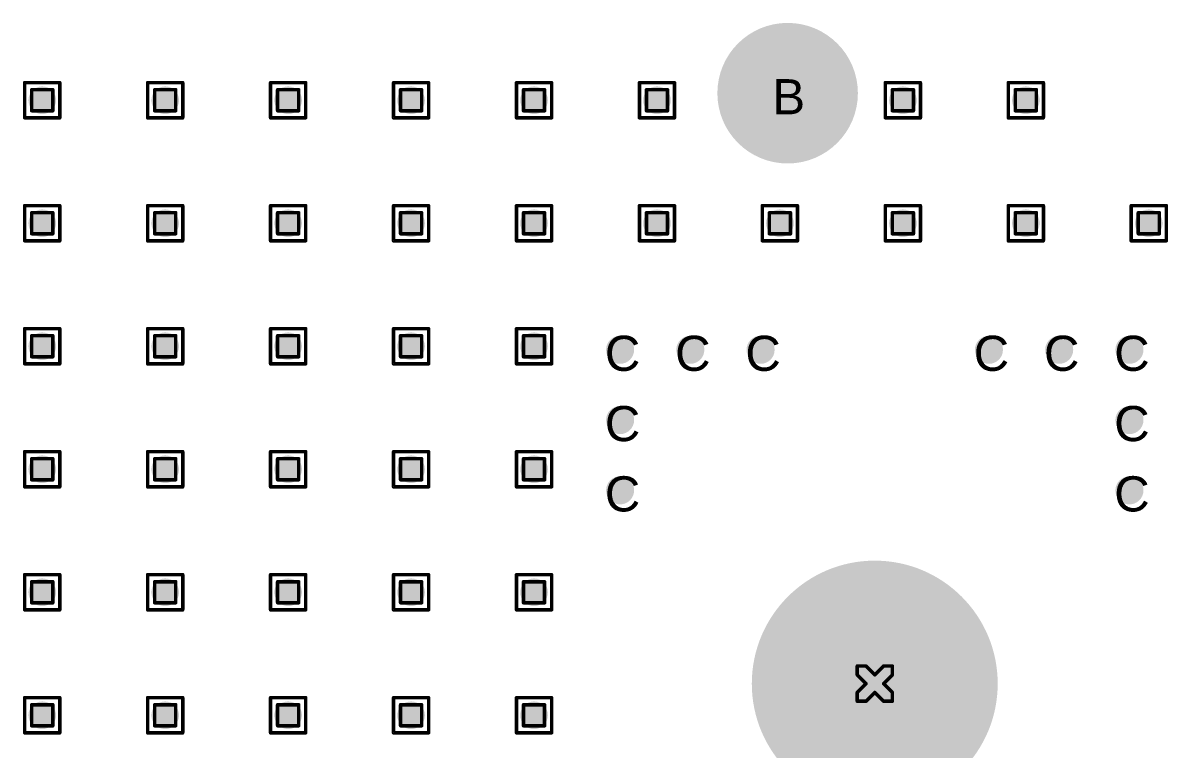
# Model space of a CAD drawing. Header units: millimetres. Extents: x -25 to 478, y -31 to 252.
# Drawn here: x 250.74 to 267.3, y 11.57 to 22.06 of the extents above; entities that cross this region are included whole.
import ezdxf

# ---------------------------------------------------------------- set-up
doc = ezdxf.new("R2010")
doc.units = ezdxf.units.MM
for name, color, linetype in [('DrillDrawing', 1, 'Continuous'), ('MultiLayer', 9, 'Continuous'), ('PadHoleLayer', 156, 'Continuous'), ('ViaHoleLayer', 16, 'Continuous')]:
    doc.layers.add(name, color=color, linetype=linetype)
doc.styles.add('Arial', font='', dxfattribs={"height": 0.2})
doc.styles.get('Arial').set_extended_font_data('Arial')

# ---------------------------------------------------------------- blocks, each defined once
blk = doc.blocks.new('KEYSTONE5000_948')
at = {"layer": 'MultiLayer'}
h = blk.add_hatch(color=9, dxfattribs=at)
edge = h.paths.add_edge_path()
edge.add_arc((0, 0), 1.016, 0, 360)
at = {"layer": 'PadHoleLayer'}
h = blk.add_hatch(color=156, dxfattribs=at)
edge = h.paths.add_edge_path()
edge.add_arc((0, 0), 0.508, 0, 360)
blk = doc.blocks.new('FP_CB25_18_CY_CONN_TERM_LUG_25MM4_7MM9_MFG_1504')
at = {"layer": 'ViaHoleLayer'}
h = blk.add_hatch(color=16, dxfattribs=at)
edge = h.paths.add_edge_path()
edge.add_arc((10.414, 3.683), 0.203, 0, 360)
h = blk.add_hatch(color=16, dxfattribs=at)
edge = h.paths.add_edge_path()
edge.add_arc((11.43, 3.683), 0.203, 0, 360)
h = blk.add_hatch(color=16, dxfattribs=at)
edge = h.paths.add_edge_path()
edge.add_arc((12.446, 3.683), 0.203, 0, 360)
h = blk.add_hatch(color=16, dxfattribs=at)
edge = h.paths.add_edge_path()
edge.add_arc((12.446, 2.667), 0.203, 0, 360)
h = blk.add_hatch(color=16, dxfattribs=at)
edge = h.paths.add_edge_path()
edge.add_arc((12.446, 1.651), 0.203, 0, 360)
h = blk.add_hatch(color=16, dxfattribs=at)
edge = h.paths.add_edge_path()
edge.add_arc((7.62, 0), 1.778, 0, 360)
h = blk.add_hatch(color=16, dxfattribs=at)
edge = h.paths.add_edge_path()
edge.add_arc((12.446, -1.651), 0.203, 0, 360)
h = blk.add_hatch(color=16, dxfattribs=at)
edge = h.paths.add_edge_path()
edge.add_arc((12.446, -2.667), 0.203, 0, 360)
h = blk.add_hatch(color=16, dxfattribs=at)
edge = h.paths.add_edge_path()
edge.add_arc((10.414, -3.683), 0.203, 0, 360)
h = blk.add_hatch(color=16, dxfattribs=at)
edge = h.paths.add_edge_path()
edge.add_arc((11.43, -3.683), 0.203, 0, 360)
h = blk.add_hatch(color=16, dxfattribs=at)
edge = h.paths.add_edge_path()
edge.add_arc((12.446, -3.683), 0.203, 0, 360)

msp = doc.modelspace()

# ---------------------------------------------------------------- hatches: boundary and pattern name
at = {"layer": 'ViaHoleLayer'}
h = msp.add_hatch(color=16, dxfattribs=at)
edge = h.paths.add_edge_path()
edge.add_arc((251.021, 20.945), 0.2, 0, 360)
h = msp.add_hatch(color=16, dxfattribs=at)
edge = h.paths.add_edge_path()
edge.add_arc((252.799, 20.945), 0.2, 0, 360)
h = msp.add_hatch(color=16, dxfattribs=at)
edge = h.paths.add_edge_path()
edge.add_arc((254.577, 20.945), 0.2, 0, 360)
h = msp.add_hatch(color=16, dxfattribs=at)
edge = h.paths.add_edge_path()
edge.add_arc((256.355, 20.945), 0.2, 0, 360)
h = msp.add_hatch(color=16, dxfattribs=at)
edge = h.paths.add_edge_path()
edge.add_arc((258.133, 20.945), 0.2, 0, 360)
h = msp.add_hatch(color=16, dxfattribs=at)
edge = h.paths.add_edge_path()
edge.add_arc((259.911, 20.945), 0.2, 0, 360)
h = msp.add_hatch(color=16, dxfattribs=at)
edge = h.paths.add_edge_path()
edge.add_arc((263.467, 20.945), 0.2, 0, 360)
h = msp.add_hatch(color=16, dxfattribs=at)
edge = h.paths.add_edge_path()
edge.add_arc((265.245, 20.945), 0.2, 0, 360)
h = msp.add_hatch(color=16, dxfattribs=at)
edge = h.paths.add_edge_path()
edge.add_arc((251.021, 19.167), 0.2, 0, 360)
h = msp.add_hatch(color=16, dxfattribs=at)
edge = h.paths.add_edge_path()
edge.add_arc((252.799, 19.167), 0.2, 0, 360)
h = msp.add_hatch(color=16, dxfattribs=at)
edge = h.paths.add_edge_path()
edge.add_arc((254.577, 19.167), 0.2, 0, 360)
h = msp.add_hatch(color=16, dxfattribs=at)
edge = h.paths.add_edge_path()
edge.add_arc((256.355, 19.167), 0.2, 0, 360)
h = msp.add_hatch(color=16, dxfattribs=at)
edge = h.paths.add_edge_path()
edge.add_arc((258.133, 19.167), 0.2, 0, 360)
h = msp.add_hatch(color=16, dxfattribs=at)
edge = h.paths.add_edge_path()
edge.add_arc((259.911, 19.167), 0.2, 0, 360)
h = msp.add_hatch(color=16, dxfattribs=at)
edge = h.paths.add_edge_path()
edge.add_arc((261.689, 19.167), 0.2, 0, 360)
h = msp.add_hatch(color=16, dxfattribs=at)
edge = h.paths.add_edge_path()
edge.add_arc((263.467, 19.167), 0.2, 0, 360)
h = msp.add_hatch(color=16, dxfattribs=at)
edge = h.paths.add_edge_path()
edge.add_arc((265.245, 19.167), 0.2, 0, 360)
h = msp.add_hatch(color=16, dxfattribs=at)
edge = h.paths.add_edge_path()
edge.add_arc((267.023, 19.167), 0.2, 0, 360)
h = msp.add_hatch(color=16, dxfattribs=at)
edge = h.paths.add_edge_path()
edge.add_arc((251.021, 17.389), 0.2, 0, 360)
h = msp.add_hatch(color=16, dxfattribs=at)
edge = h.paths.add_edge_path()
edge.add_arc((252.799, 17.389), 0.2, 0, 360)
h = msp.add_hatch(color=16, dxfattribs=at)
edge = h.paths.add_edge_path()
edge.add_arc((254.577, 17.389), 0.2, 0, 360)
h = msp.add_hatch(color=16, dxfattribs=at)
edge = h.paths.add_edge_path()
edge.add_arc((256.355, 17.389), 0.2, 0, 360)
h = msp.add_hatch(color=16, dxfattribs=at)
edge = h.paths.add_edge_path()
edge.add_arc((258.133, 17.389), 0.2, 0, 360)
h = msp.add_hatch(color=16, dxfattribs=at)
edge = h.paths.add_edge_path()
edge.add_arc((251.021, 15.611), 0.2, 0, 360)
h = msp.add_hatch(color=16, dxfattribs=at)
edge = h.paths.add_edge_path()
edge.add_arc((252.799, 15.611), 0.2, 0, 360)
h = msp.add_hatch(color=16, dxfattribs=at)
edge = h.paths.add_edge_path()
edge.add_arc((254.577, 15.611), 0.2, 0, 360)
h = msp.add_hatch(color=16, dxfattribs=at)
edge = h.paths.add_edge_path()
edge.add_arc((256.355, 15.611), 0.2, 0, 360)
h = msp.add_hatch(color=16, dxfattribs=at)
edge = h.paths.add_edge_path()
edge.add_arc((258.133, 15.611), 0.2, 0, 360)
h = msp.add_hatch(color=16, dxfattribs=at)
edge = h.paths.add_edge_path()
edge.add_arc((251.021, 13.833), 0.2, 0, 360)
h = msp.add_hatch(color=16, dxfattribs=at)
edge = h.paths.add_edge_path()
edge.add_arc((252.799, 13.833), 0.2, 0, 360)
h = msp.add_hatch(color=16, dxfattribs=at)
edge = h.paths.add_edge_path()
edge.add_arc((254.577, 13.833), 0.2, 0, 360)
h = msp.add_hatch(color=16, dxfattribs=at)
edge = h.paths.add_edge_path()
edge.add_arc((256.355, 13.833), 0.2, 0, 360)
h = msp.add_hatch(color=16, dxfattribs=at)
edge = h.paths.add_edge_path()
edge.add_arc((258.133, 13.833), 0.2, 0, 360)
h = msp.add_hatch(color=16, dxfattribs=at)
edge = h.paths.add_edge_path()
edge.add_arc((251.021, 12.055), 0.2, 0, 360)
h = msp.add_hatch(color=16, dxfattribs=at)
edge = h.paths.add_edge_path()
edge.add_arc((252.799, 12.055), 0.2, 0, 360)
h = msp.add_hatch(color=16, dxfattribs=at)
edge = h.paths.add_edge_path()
edge.add_arc((254.577, 12.055), 0.2, 0, 360)
h = msp.add_hatch(color=16, dxfattribs=at)
edge = h.paths.add_edge_path()
edge.add_arc((256.355, 12.055), 0.2, 0, 360)
h = msp.add_hatch(color=16, dxfattribs=at)
edge = h.paths.add_edge_path()
edge.add_arc((258.133, 12.055), 0.2, 0, 360)

# ---------------------------------------------------------------- linework, layer by layer
at = {"layer": 'DrillDrawing', "const_width": 0.0508}
for points in [[(250.767, 21.199), (251.275, 21.199)], [(250.767, 20.691), (250.767, 21.199)], [(251.275, 20.691), (251.275, 21.199)], [(252.545, 21.199), (253.053, 21.199)], [(252.545, 20.691), (252.545, 21.199)], [(253.053, 20.691), (253.053, 21.199)], [(254.323, 21.199), (254.831, 21.199)], [(254.323, 20.691), (254.323, 21.199)], [(254.831, 20.691), (254.831, 21.199)], [(256.101, 21.199), (256.609, 21.199)], [(256.101, 20.691), (256.101, 21.199)], [(256.609, 20.691), (256.609, 21.199)], [(257.879, 21.199), (258.387, 21.199)], [(257.879, 20.691), (257.879, 21.199)], [(258.387, 20.691), (258.387, 21.199)], [(259.657, 21.199), (260.165, 21.199)], [(259.657, 20.691), (259.657, 21.199)], [(260.165, 20.691), (260.165, 21.199)], [(263.213, 21.199), (263.721, 21.199)], [(263.213, 20.691), (263.213, 21.199)], [(263.721, 20.691), (263.721, 21.199)], [(264.991, 21.199), (265.499, 21.199)], [(264.991, 20.691), (264.991, 21.199)], [(265.499, 20.691), (265.499, 21.199)], [(250.868, 21.097), (251.173, 21.097)], [(250.868, 20.793), (250.868, 21.097)], [(251.173, 20.793), (251.173, 21.097)], [(252.646, 21.097), (252.951, 21.097)], [(252.646, 20.793), (252.646, 21.097)], [(252.951, 20.793), (252.951, 21.097)], [(254.424, 21.097), (254.729, 21.097)], [(254.424, 20.793), (254.424, 21.097)], [(254.729, 20.793), (254.729, 21.097)], [(256.202, 21.097), (256.507, 21.097)], [(256.202, 20.793), (256.202, 21.097)], [(256.507, 20.793), (256.507, 21.097)], [(257.98, 21.097), (258.285, 21.097)], [(257.98, 20.793), (257.98, 21.097)], [(258.285, 20.793), (258.285, 21.097)], [(259.758, 21.097), (260.063, 21.097)], [(259.758, 20.793), (259.758, 21.097)], [(260.063, 20.793), (260.063, 21.097)], [(263.314, 21.097), (263.619, 21.097)], [(263.314, 20.793), (263.314, 21.097)], [(263.619, 20.793), (263.619, 21.097)], [(265.092, 21.097), (265.397, 21.097)], [(265.092, 20.793), (265.092, 21.097)], [(265.397, 20.793), (265.397, 21.097)], [(250.767, 20.691), (251.275, 20.691)], [(250.868, 20.793), (251.173, 20.793)], [(252.545, 20.691), (253.053, 20.691)], [(252.646, 20.793), (252.951, 20.793)], [(254.323, 20.691), (254.831, 20.691)], [(254.424, 20.793), (254.729, 20.793)], [(256.101, 20.691), (256.609, 20.691)], [(256.202, 20.793), (256.507, 20.793)], [(257.879, 20.691), (258.387, 20.691)], [(257.98, 20.793), (258.285, 20.793)], [(259.657, 20.691), (260.165, 20.691)], [(259.758, 20.793), (260.063, 20.793)], [(263.213, 20.691), (263.721, 20.691)], [(263.314, 20.793), (263.619, 20.793)], [(264.991, 20.691), (265.499, 20.691)], [(265.092, 20.793), (265.397, 20.793)], [(250.767, 19.421), (251.275, 19.421)], [(250.767, 18.913), (250.767, 19.421)], [(251.275, 18.913), (251.275, 19.421)], [(252.545, 19.421), (253.053, 19.421)], [(252.545, 18.913), (252.545, 19.421)], [(253.053, 18.913), (253.053, 19.421)], [(254.323, 19.421), (254.831, 19.421)], [(254.323, 18.913), (254.323, 19.421)], [(254.831, 18.913), (254.831, 19.421)], [(256.101, 19.421), (256.609, 19.421)], [(256.101, 18.913), (256.101, 19.421)], [(256.609, 18.913), (256.609, 19.421)], [(257.879, 19.421), (258.387, 19.421)], [(257.879, 18.913), (257.879, 19.421)], [(258.387, 18.913), (258.387, 19.421)], [(259.657, 19.421), (260.165, 19.421)], [(259.657, 18.913), (259.657, 19.421)], [(260.165, 18.913), (260.165, 19.421)], [(261.435, 19.421), (261.943, 19.421)], [(261.435, 18.913), (261.435, 19.421)], [(261.943, 18.913), (261.943, 19.421)], [(263.213, 19.421), (263.721, 19.421)], [(263.213, 18.913), (263.213, 19.421)], [(263.721, 18.913), (263.721, 19.421)], [(264.991, 19.421), (265.499, 19.421)], [(264.991, 18.913), (264.991, 19.421)], [(265.499, 18.913), (265.499, 19.421)], [(266.769, 19.421), (267.277, 19.421)], [(266.769, 18.913), (266.769, 19.421)], [(267.277, 18.913), (267.277, 19.421)], [(250.868, 19.319), (251.173, 19.319)], [(250.868, 19.015), (250.868, 19.319)], [(251.173, 19.015), (251.173, 19.319)], [(252.646, 19.319), (252.951, 19.319)], [(252.646, 19.015), (252.646, 19.319)], [(252.951, 19.015), (252.951, 19.319)], [(254.424, 19.319), (254.729, 19.319)], [(254.424, 19.015), (254.424, 19.319)], [(254.729, 19.015), (254.729, 19.319)], [(256.202, 19.319), (256.507, 19.319)], [(256.202, 19.015), (256.202, 19.319)], [(256.507, 19.015), (256.507, 19.319)], [(257.98, 19.319), (258.285, 19.319)], [(257.98, 19.015), (257.98, 19.319)], [(258.285, 19.015), (258.285, 19.319)], [(259.758, 19.319), (260.063, 19.319)], [(259.758, 19.015), (259.758, 19.319)], [(260.063, 19.015), (260.063, 19.319)], [(261.536, 19.319), (261.841, 19.319)], [(261.536, 19.015), (261.536, 19.319)], [(261.841, 19.015), (261.841, 19.319)], [(263.314, 19.319), (263.619, 19.319)], [(263.314, 19.015), (263.314, 19.319)], [(263.619, 19.015), (263.619, 19.319)], [(265.092, 19.319), (265.397, 19.319)], [(265.092, 19.015), (265.092, 19.319)], [(265.397, 19.015), (265.397, 19.319)], [(266.87, 19.319), (267.175, 19.319)], [(266.87, 19.015), (266.87, 19.319)], [(267.175, 19.015), (267.175, 19.319)], [(250.767, 18.913), (251.275, 18.913)], [(250.868, 19.015), (251.173, 19.015)], [(252.545, 18.913), (253.053, 18.913)], [(252.646, 19.015), (252.951, 19.015)], [(254.323, 18.913), (254.831, 18.913)], [(254.424, 19.015), (254.729, 19.015)], [(256.101, 18.913), (256.609, 18.913)], [(256.202, 19.015), (256.507, 19.015)], [(257.879, 18.913), (258.387, 18.913)], [(257.98, 19.015), (258.285, 19.015)], [(259.657, 18.913), (260.165, 18.913)], [(259.758, 19.015), (260.063, 19.015)], [(261.435, 18.913), (261.943, 18.913)], [(261.536, 19.015), (261.841, 19.015)], [(263.213, 18.913), (263.721, 18.913)], [(263.314, 19.015), (263.619, 19.015)], [(264.991, 18.913), (265.499, 18.913)], [(265.092, 19.015), (265.397, 19.015)], [(266.769, 18.913), (267.277, 18.913)], [(266.87, 19.015), (267.175, 19.015)], [(250.767, 17.643), (251.275, 17.643)], [(250.767, 17.135), (250.767, 17.643)], [(250.868, 17.541), (251.173, 17.541)], [(250.868, 17.237), (250.868, 17.541)], [(251.173, 17.237), (251.173, 17.541)], [(251.275, 17.135), (251.275, 17.643)], [(252.545, 17.643), (253.053, 17.643)], [(252.545, 17.135), (252.545, 17.643)], [(252.646, 17.541), (252.951, 17.541)], [(252.646, 17.237), (252.646, 17.541)], [(252.951, 17.237), (252.951, 17.541)], [(253.053, 17.135), (253.053, 17.643)], [(254.323, 17.643), (254.831, 17.643)], [(254.323, 17.135), (254.323, 17.643)], [(254.424, 17.541), (254.729, 17.541)], [(254.424, 17.237), (254.424, 17.541)], [(254.729, 17.237), (254.729, 17.541)], [(254.831, 17.135), (254.831, 17.643)], [(256.101, 17.643), (256.609, 17.643)], [(256.101, 17.135), (256.101, 17.643)], [(256.202, 17.541), (256.507, 17.541)], [(256.202, 17.237), (256.202, 17.541)], [(256.507, 17.237), (256.507, 17.541)], [(256.609, 17.135), (256.609, 17.643)], [(257.879, 17.643), (258.387, 17.643)], [(257.879, 17.135), (257.879, 17.643)], [(257.98, 17.541), (258.285, 17.541)], [(257.98, 17.237), (257.98, 17.541)], [(258.285, 17.237), (258.285, 17.541)], [(258.387, 17.135), (258.387, 17.643)], [(250.868, 17.237), (251.173, 17.237)], [(252.646, 17.237), (252.951, 17.237)], [(254.424, 17.237), (254.729, 17.237)], [(256.202, 17.237), (256.507, 17.237)], [(257.98, 17.237), (258.285, 17.237)], [(250.767, 17.135), (251.275, 17.135)], [(252.545, 17.135), (253.053, 17.135)], [(254.323, 17.135), (254.831, 17.135)], [(256.101, 17.135), (256.609, 17.135)], [(257.879, 17.135), (258.387, 17.135)], [(250.767, 15.865), (251.275, 15.865)], [(250.767, 15.357), (250.767, 15.865)], [(250.868, 15.763), (251.173, 15.763)], [(250.868, 15.459), (250.868, 15.763)], [(251.173, 15.459), (251.173, 15.763)], [(251.275, 15.357), (251.275, 15.865)], [(252.545, 15.865), (253.053, 15.865)], [(252.545, 15.357), (252.545, 15.865)], [(252.646, 15.763), (252.951, 15.763)], [(252.646, 15.459), (252.646, 15.763)], [(252.951, 15.459), (252.951, 15.763)], [(253.053, 15.357), (253.053, 15.865)], [(254.323, 15.865), (254.831, 15.865)], [(254.323, 15.357), (254.323, 15.865)], [(254.424, 15.763), (254.729, 15.763)], [(254.424, 15.459), (254.424, 15.763)], [(254.729, 15.459), (254.729, 15.763)], [(254.831, 15.357), (254.831, 15.865)], [(256.101, 15.865), (256.609, 15.865)], [(256.101, 15.357), (256.101, 15.865)], [(256.202, 15.763), (256.507, 15.763)], [(256.202, 15.459), (256.202, 15.763)], [(256.507, 15.459), (256.507, 15.763)], [(256.609, 15.357), (256.609, 15.865)], [(257.879, 15.865), (258.387, 15.865)], [(257.879, 15.357), (257.879, 15.865)], [(257.98, 15.763), (258.285, 15.763)], [(257.98, 15.459), (257.98, 15.763)], [(258.285, 15.459), (258.285, 15.763)], [(258.387, 15.357), (258.387, 15.865)], [(250.868, 15.459), (251.173, 15.459)], [(252.646, 15.459), (252.951, 15.459)], [(254.424, 15.459), (254.729, 15.459)], [(256.202, 15.459), (256.507, 15.459)], [(257.98, 15.459), (258.285, 15.459)], [(250.767, 15.357), (251.275, 15.357)], [(252.545, 15.357), (253.053, 15.357)], [(254.323, 15.357), (254.831, 15.357)], [(256.101, 15.357), (256.609, 15.357)], [(257.879, 15.357), (258.387, 15.357)], [(250.767, 14.087), (251.275, 14.087)], [(250.767, 13.579), (250.767, 14.087)], [(251.275, 13.579), (251.275, 14.087)], [(252.545, 14.087), (253.053, 14.087)], [(252.545, 13.579), (252.545, 14.087)], [(253.053, 13.579), (253.053, 14.087)], [(254.323, 14.087), (254.831, 14.087)], [(254.323, 13.579), (254.323, 14.087)], [(254.831, 13.579), (254.831, 14.087)], [(256.101, 14.087), (256.609, 14.087)], [(256.101, 13.579), (256.101, 14.087)], [(256.609, 13.579), (256.609, 14.087)], [(257.879, 14.087), (258.387, 14.087)], [(257.879, 13.579), (257.879, 14.087)], [(258.387, 13.579), (258.387, 14.087)], [(250.868, 13.985), (251.173, 13.985)], [(250.868, 13.681), (250.868, 13.985)], [(251.173, 13.681), (251.173, 13.985)], [(252.646, 13.985), (252.951, 13.985)], [(252.646, 13.681), (252.646, 13.985)], [(252.951, 13.681), (252.951, 13.985)], [(254.424, 13.985), (254.729, 13.985)], [(254.424, 13.681), (254.424, 13.985)], [(254.729, 13.681), (254.729, 13.985)], [(256.202, 13.985), (256.507, 13.985)], [(256.202, 13.681), (256.202, 13.985)], [(256.507, 13.681), (256.507, 13.985)], [(257.98, 13.985), (258.285, 13.985)], [(257.98, 13.681), (257.98, 13.985)], [(258.285, 13.681), (258.285, 13.985)], [(250.767, 13.579), (251.275, 13.579)], [(250.868, 13.681), (251.173, 13.681)], [(252.545, 13.579), (253.053, 13.579)], [(252.646, 13.681), (252.951, 13.681)], [(254.323, 13.579), (254.831, 13.579)], [(254.424, 13.681), (254.729, 13.681)], [(256.101, 13.579), (256.609, 13.579)], [(256.202, 13.681), (256.507, 13.681)], [(257.879, 13.579), (258.387, 13.579)], [(257.98, 13.681), (258.285, 13.681)], [(262.806, 12.639), (262.806, 12.766)], [(262.806, 12.766), (262.933, 12.766)], [(262.933, 12.766), (263.06, 12.639)], [(263.06, 12.639), (263.187, 12.766)], [(263.187, 12.766), (263.314, 12.766)], [(263.314, 12.639), (263.314, 12.766)], [(262.806, 12.639), (262.933, 12.512)], [(263.187, 12.512), (263.314, 12.639)], [(262.806, 12.385), (262.933, 12.512)], [(263.187, 12.512), (263.314, 12.385)], [(250.767, 12.309), (251.275, 12.309)], [(250.767, 11.801), (250.767, 12.309)], [(251.275, 11.801), (251.275, 12.309)], [(252.545, 12.309), (253.053, 12.309)], [(252.545, 11.801), (252.545, 12.309)], [(253.053, 11.801), (253.053, 12.309)], [(254.323, 12.309), (254.831, 12.309)], [(254.323, 11.801), (254.323, 12.309)], [(254.831, 11.801), (254.831, 12.309)], [(256.101, 12.309), (256.609, 12.309)], [(256.101, 11.801), (256.101, 12.309)], [(256.609, 11.801), (256.609, 12.309)], [(257.879, 12.309), (258.387, 12.309)], [(257.879, 11.801), (257.879, 12.309)], [(258.387, 11.801), (258.387, 12.309)], [(262.806, 12.258), (262.806, 12.385)], [(262.806, 12.258), (262.933, 12.258)], [(262.933, 12.258), (263.06, 12.385)], [(263.06, 12.385), (263.187, 12.258)], [(263.187, 12.258), (263.314, 12.258)], [(263.314, 12.258), (263.314, 12.385)], [(250.868, 12.207), (251.173, 12.207)], [(250.868, 11.903), (250.868, 12.207)], [(251.173, 11.903), (251.173, 12.207)], [(252.646, 12.207), (252.951, 12.207)], [(252.646, 11.903), (252.646, 12.207)], [(252.951, 11.903), (252.951, 12.207)], [(254.424, 12.207), (254.729, 12.207)], [(254.424, 11.903), (254.424, 12.207)], [(254.729, 11.903), (254.729, 12.207)], [(256.202, 12.207), (256.507, 12.207)], [(256.202, 11.903), (256.202, 12.207)], [(256.507, 11.903), (256.507, 12.207)], [(257.98, 12.207), (258.285, 12.207)], [(257.98, 11.903), (257.98, 12.207)], [(258.285, 11.903), (258.285, 12.207)], [(250.868, 11.903), (251.173, 11.903)], [(252.646, 11.903), (252.951, 11.903)], [(254.424, 11.903), (254.729, 11.903)], [(256.202, 11.903), (256.507, 11.903)], [(257.98, 11.903), (258.285, 11.903)], [(250.767, 11.801), (251.275, 11.801)], [(252.545, 11.801), (253.053, 11.801)], [(254.323, 11.801), (254.831, 11.801)], [(256.101, 11.801), (256.609, 11.801)], [(257.879, 11.801), (258.387, 11.801)]]:
    msp.add_lwpolyline(points, dxfattribs=at)
at = {"layer": 'DrillDrawing', "const_width": 0.0254}
for points in [[(250.754, 21.199, 1), (250.779, 21.199, 1)], [(250.754, 21.199, 1), (250.779, 21.199, 1)], [(251.262, 21.199, 1), (251.287, 21.199, 1)], [(251.262, 21.199, 1), (251.287, 21.199, 1)], [(252.532, 21.199, 1), (252.557, 21.199, 1)], [(252.532, 21.199, 1), (252.557, 21.199, 1)], [(253.04, 21.199, 1), (253.065, 21.199, 1)], [(253.04, 21.199, 1), (253.065, 21.199, 1)], [(254.31, 21.199, 1), (254.335, 21.199, 1)], [(254.31, 21.199, 1), (254.335, 21.199, 1)], [(254.818, 21.199, 1), (254.843, 21.199, 1)], [(254.818, 21.199, 1), (254.843, 21.199, 1)], [(256.088, 21.199, 1), (256.113, 21.199, 1)], [(256.088, 21.199, 1), (256.113, 21.199, 1)], [(256.596, 21.199, 1), (256.621, 21.199, 1)], [(256.596, 21.199, 1), (256.621, 21.199, 1)], [(257.866, 21.199, 1), (257.891, 21.199, 1)], [(257.866, 21.199, 1), (257.891, 21.199, 1)], [(258.374, 21.199, 1), (258.399, 21.199, 1)], [(258.374, 21.199, 1), (258.399, 21.199, 1)], [(259.644, 21.199, 1), (259.669, 21.199, 1)], [(259.644, 21.199, 1), (259.669, 21.199, 1)], [(260.152, 21.199, 1), (260.177, 21.199, 1)], [(260.152, 21.199, 1), (260.177, 21.199, 1)], [(263.2, 21.199, 1), (263.225, 21.199, 1)], [(263.2, 21.199, 1), (263.225, 21.199, 1)], [(263.708, 21.199, 1), (263.733, 21.199, 1)], [(263.708, 21.199, 1), (263.733, 21.199, 1)], [(264.978, 21.199, 1), (265.003, 21.199, 1)], [(264.978, 21.199, 1), (265.003, 21.199, 1)], [(265.486, 21.199, 1), (265.511, 21.199, 1)], [(265.486, 21.199, 1), (265.511, 21.199, 1)], [(250.856, 21.097, 1), (250.881, 21.097, 1)], [(250.856, 21.097, 1), (250.881, 21.097, 1)], [(251.16, 21.097, 1), (251.186, 21.097, 1)], [(251.16, 21.097, 1), (251.186, 21.097, 1)], [(252.634, 21.097, 1), (252.659, 21.097, 1)], [(252.634, 21.097, 1), (252.659, 21.097, 1)], [(252.938, 21.097, 1), (252.964, 21.097, 1)], [(252.938, 21.097, 1), (252.964, 21.097, 1)], [(254.412, 21.097, 1), (254.437, 21.097, 1)], [(254.412, 21.097, 1), (254.437, 21.097, 1)], [(254.716, 21.097, 1), (254.742, 21.097, 1)], [(254.716, 21.097, 1), (254.742, 21.097, 1)], [(256.19, 21.097, 1), (256.215, 21.097, 1)], [(256.19, 21.097, 1), (256.215, 21.097, 1)], [(256.494, 21.097, 1), (256.52, 21.097, 1)], [(256.494, 21.097, 1), (256.52, 21.097, 1)], [(257.968, 21.097, 1), (257.993, 21.097, 1)], [(257.968, 21.097, 1), (257.993, 21.097, 1)], [(258.272, 21.097, 1), (258.298, 21.097, 1)], [(258.272, 21.097, 1), (258.298, 21.097, 1)], [(259.746, 21.097, 1), (259.771, 21.097, 1)], [(259.746, 21.097, 1), (259.771, 21.097, 1)], [(260.05, 21.097, 1), (260.076, 21.097, 1)], [(260.05, 21.097, 1), (260.076, 21.097, 1)], [(263.302, 21.097, 1), (263.327, 21.097, 1)], [(263.302, 21.097, 1), (263.327, 21.097, 1)], [(263.606, 21.097, 1), (263.632, 21.097, 1)], [(263.606, 21.097, 1), (263.632, 21.097, 1)], [(265.08, 21.097, 1), (265.105, 21.097, 1)], [(265.08, 21.097, 1), (265.105, 21.097, 1)], [(265.384, 21.097, 1), (265.41, 21.097, 1)], [(265.384, 21.097, 1), (265.41, 21.097, 1)], [(250.754, 20.691, 1), (250.779, 20.691, 1)], [(250.754, 20.691, 1), (250.779, 20.691, 1)], [(250.856, 20.793, 1), (250.881, 20.793, 1)], [(250.856, 20.793, 1), (250.881, 20.793, 1)], [(251.16, 20.793, 1), (251.186, 20.793, 1)], [(251.16, 20.793, 1), (251.186, 20.793, 1)], [(251.262, 20.691, 1), (251.287, 20.691, 1)], [(251.262, 20.691, 1), (251.287, 20.691, 1)], [(252.532, 20.691, 1), (252.557, 20.691, 1)], [(252.532, 20.691, 1), (252.557, 20.691, 1)], [(252.634, 20.793, 1), (252.659, 20.793, 1)], [(252.634, 20.793, 1), (252.659, 20.793, 1)], [(252.938, 20.793, 1), (252.964, 20.793, 1)], [(252.938, 20.793, 1), (252.964, 20.793, 1)], [(253.04, 20.691, 1), (253.065, 20.691, 1)], [(253.04, 20.691, 1), (253.065, 20.691, 1)], [(254.31, 20.691, 1), (254.335, 20.691, 1)], [(254.31, 20.691, 1), (254.335, 20.691, 1)], [(254.412, 20.793, 1), (254.437, 20.793, 1)], [(254.412, 20.793, 1), (254.437, 20.793, 1)], [(254.716, 20.793, 1), (254.742, 20.793, 1)], [(254.716, 20.793, 1), (254.742, 20.793, 1)], [(254.818, 20.691, 1), (254.843, 20.691, 1)], [(254.818, 20.691, 1), (254.843, 20.691, 1)], [(256.088, 20.691, 1), (256.113, 20.691, 1)], [(256.088, 20.691, 1), (256.113, 20.691, 1)], [(256.19, 20.793, 1), (256.215, 20.793, 1)], [(256.19, 20.793, 1), (256.215, 20.793, 1)], [(256.494, 20.793, 1), (256.52, 20.793, 1)], [(256.494, 20.793, 1), (256.52, 20.793, 1)], [(256.596, 20.691, 1), (256.621, 20.691, 1)], [(256.596, 20.691, 1), (256.621, 20.691, 1)], [(257.866, 20.691, 1), (257.891, 20.691, 1)], [(257.866, 20.691, 1), (257.891, 20.691, 1)], [(257.968, 20.793, 1), (257.993, 20.793, 1)], [(257.968, 20.793, 1), (257.993, 20.793, 1)], [(258.272, 20.793, 1), (258.298, 20.793, 1)], [(258.272, 20.793, 1), (258.298, 20.793, 1)], [(258.374, 20.691, 1), (258.399, 20.691, 1)], [(258.374, 20.691, 1), (258.399, 20.691, 1)], [(259.644, 20.691, 1), (259.669, 20.691, 1)], [(259.644, 20.691, 1), (259.669, 20.691, 1)], [(259.746, 20.793, 1), (259.771, 20.793, 1)], [(259.746, 20.793, 1), (259.771, 20.793, 1)], [(260.05, 20.793, 1), (260.076, 20.793, 1)], [(260.05, 20.793, 1), (260.076, 20.793, 1)], [(260.152, 20.691, 1), (260.177, 20.691, 1)], [(260.152, 20.691, 1), (260.177, 20.691, 1)], [(263.2, 20.691, 1), (263.225, 20.691, 1)], [(263.2, 20.691, 1), (263.225, 20.691, 1)], [(263.302, 20.793, 1), (263.327, 20.793, 1)], [(263.302, 20.793, 1), (263.327, 20.793, 1)], [(263.606, 20.793, 1), (263.632, 20.793, 1)], [(263.606, 20.793, 1), (263.632, 20.793, 1)], [(263.708, 20.691, 1), (263.733, 20.691, 1)], [(263.708, 20.691, 1), (263.733, 20.691, 1)], [(264.978, 20.691, 1), (265.003, 20.691, 1)], [(264.978, 20.691, 1), (265.003, 20.691, 1)], [(265.08, 20.793, 1), (265.105, 20.793, 1)], [(265.08, 20.793, 1), (265.105, 20.793, 1)], [(265.384, 20.793, 1), (265.41, 20.793, 1)], [(265.384, 20.793, 1), (265.41, 20.793, 1)], [(265.486, 20.691, 1), (265.511, 20.691, 1)], [(265.486, 20.691, 1), (265.511, 20.691, 1)], [(250.754, 19.421, 1), (250.779, 19.421, 1)], [(250.754, 19.421, 1), (250.779, 19.421, 1)], [(251.262, 19.421, 1), (251.287, 19.421, 1)], [(251.262, 19.421, 1), (251.287, 19.421, 1)], [(252.532, 19.421, 1), (252.557, 19.421, 1)], [(252.532, 19.421, 1), (252.557, 19.421, 1)], [(253.04, 19.421, 1), (253.065, 19.421, 1)], [(253.04, 19.421, 1), (253.065, 19.421, 1)], [(254.31, 19.421, 1), (254.335, 19.421, 1)], [(254.31, 19.421, 1), (254.335, 19.421, 1)], [(254.818, 19.421, 1), (254.843, 19.421, 1)], [(254.818, 19.421, 1), (254.843, 19.421, 1)], [(256.088, 19.421, 1), (256.113, 19.421, 1)], [(256.088, 19.421, 1), (256.113, 19.421, 1)], [(256.596, 19.421, 1), (256.621, 19.421, 1)], [(256.596, 19.421, 1), (256.621, 19.421, 1)], [(257.866, 19.421, 1), (257.891, 19.421, 1)], [(257.866, 19.421, 1), (257.891, 19.421, 1)], [(258.374, 19.421, 1), (258.399, 19.421, 1)], [(258.374, 19.421, 1), (258.399, 19.421, 1)], [(259.644, 19.421, 1), (259.669, 19.421, 1)], [(259.644, 19.421, 1), (259.669, 19.421, 1)], [(260.152, 19.421, 1), (260.177, 19.421, 1)], [(260.152, 19.421, 1), (260.177, 19.421, 1)], [(261.422, 19.421, 1), (261.447, 19.421, 1)], [(261.422, 19.421, 1), (261.447, 19.421, 1)], [(261.93, 19.421, 1), (261.955, 19.421, 1)], [(261.93, 19.421, 1), (261.955, 19.421, 1)], [(263.2, 19.421, 1), (263.225, 19.421, 1)], [(263.2, 19.421, 1), (263.225, 19.421, 1)], [(263.708, 19.421, 1), (263.733, 19.421, 1)], [(263.708, 19.421, 1), (263.733, 19.421, 1)], [(264.978, 19.421, 1), (265.003, 19.421, 1)], [(264.978, 19.421, 1), (265.003, 19.421, 1)], [(265.486, 19.421, 1), (265.511, 19.421, 1)], [(265.486, 19.421, 1), (265.511, 19.421, 1)], [(266.756, 19.421, 1), (266.781, 19.421, 1)], [(266.756, 19.421, 1), (266.781, 19.421, 1)], [(267.264, 19.421, 1), (267.289, 19.421, 1)], [(267.264, 19.421, 1), (267.289, 19.421, 1)], [(250.856, 19.319, 1), (250.881, 19.319, 1)], [(250.856, 19.319, 1), (250.881, 19.319, 1)], [(251.16, 19.319, 1), (251.186, 19.319, 1)], [(251.16, 19.319, 1), (251.186, 19.319, 1)], [(252.634, 19.319, 1), (252.659, 19.319, 1)], [(252.634, 19.319, 1), (252.659, 19.319, 1)], [(252.938, 19.319, 1), (252.964, 19.319, 1)], [(252.938, 19.319, 1), (252.964, 19.319, 1)], [(254.412, 19.319, 1), (254.437, 19.319, 1)], [(254.412, 19.319, 1), (254.437, 19.319, 1)], [(254.716, 19.319, 1), (254.742, 19.319, 1)], [(254.716, 19.319, 1), (254.742, 19.319, 1)], [(256.19, 19.319, 1), (256.215, 19.319, 1)], [(256.19, 19.319, 1), (256.215, 19.319, 1)], [(256.494, 19.319, 1), (256.52, 19.319, 1)], [(256.494, 19.319, 1), (256.52, 19.319, 1)], [(257.968, 19.319, 1), (257.993, 19.319, 1)], [(257.968, 19.319, 1), (257.993, 19.319, 1)], [(258.272, 19.319, 1), (258.298, 19.319, 1)], [(258.272, 19.319, 1), (258.298, 19.319, 1)], [(259.746, 19.319, 1), (259.771, 19.319, 1)], [(259.746, 19.319, 1), (259.771, 19.319, 1)], [(260.05, 19.319, 1), (260.076, 19.319, 1)], [(260.05, 19.319, 1), (260.076, 19.319, 1)], [(261.524, 19.319, 1), (261.549, 19.319, 1)], [(261.524, 19.319, 1), (261.549, 19.319, 1)], [(261.828, 19.319, 1), (261.854, 19.319, 1)], [(261.828, 19.319, 1), (261.854, 19.319, 1)], [(263.302, 19.319, 1), (263.327, 19.319, 1)], [(263.302, 19.319, 1), (263.327, 19.319, 1)], [(263.606, 19.319, 1), (263.632, 19.319, 1)], [(263.606, 19.319, 1), (263.632, 19.319, 1)], [(265.08, 19.319, 1), (265.105, 19.319, 1)], [(265.08, 19.319, 1), (265.105, 19.319, 1)], [(265.384, 19.319, 1), (265.41, 19.319, 1)], [(265.384, 19.319, 1), (265.41, 19.319, 1)], [(266.858, 19.319, 1), (266.883, 19.319, 1)], [(266.858, 19.319, 1), (266.883, 19.319, 1)], [(267.162, 19.319, 1), (267.188, 19.319, 1)], [(267.162, 19.319, 1), (267.188, 19.319, 1)], [(250.754, 18.913, 1), (250.779, 18.913, 1)], [(250.754, 18.913, 1), (250.779, 18.913, 1)], [(250.856, 19.015, 1), (250.881, 19.015, 1)], [(250.856, 19.015, 1), (250.881, 19.015, 1)], [(251.16, 19.015, 1), (251.186, 19.015, 1)], [(251.16, 19.015, 1), (251.186, 19.015, 1)], [(251.262, 18.913, 1), (251.287, 18.913, 1)], [(251.262, 18.913, 1), (251.287, 18.913, 1)], [(252.532, 18.913, 1), (252.557, 18.913, 1)], [(252.532, 18.913, 1), (252.557, 18.913, 1)], [(252.634, 19.015, 1), (252.659, 19.015, 1)], [(252.634, 19.015, 1), (252.659, 19.015, 1)], [(252.938, 19.015, 1), (252.964, 19.015, 1)], [(252.938, 19.015, 1), (252.964, 19.015, 1)], [(253.04, 18.913, 1), (253.065, 18.913, 1)], [(253.04, 18.913, 1), (253.065, 18.913, 1)], [(254.31, 18.913, 1), (254.335, 18.913, 1)], [(254.31, 18.913, 1), (254.335, 18.913, 1)], [(254.412, 19.015, 1), (254.437, 19.015, 1)], [(254.412, 19.015, 1), (254.437, 19.015, 1)], [(254.716, 19.015, 1), (254.742, 19.015, 1)], [(254.716, 19.015, 1), (254.742, 19.015, 1)], [(254.818, 18.913, 1), (254.843, 18.913, 1)], [(254.818, 18.913, 1), (254.843, 18.913, 1)], [(256.088, 18.913, 1), (256.113, 18.913, 1)], [(256.088, 18.913, 1), (256.113, 18.913, 1)], [(256.19, 19.015, 1), (256.215, 19.015, 1)], [(256.19, 19.015, 1), (256.215, 19.015, 1)], [(256.494, 19.015, 1), (256.52, 19.015, 1)], [(256.494, 19.015, 1), (256.52, 19.015, 1)], [(256.596, 18.913, 1), (256.621, 18.913, 1)], [(256.596, 18.913, 1), (256.621, 18.913, 1)], [(257.866, 18.913, 1), (257.891, 18.913, 1)], [(257.866, 18.913, 1), (257.891, 18.913, 1)], [(257.968, 19.015, 1), (257.993, 19.015, 1)], [(257.968, 19.015, 1), (257.993, 19.015, 1)], [(258.272, 19.015, 1), (258.298, 19.015, 1)], [(258.272, 19.015, 1), (258.298, 19.015, 1)], [(258.374, 18.913, 1), (258.399, 18.913, 1)], [(258.374, 18.913, 1), (258.399, 18.913, 1)], [(259.644, 18.913, 1), (259.669, 18.913, 1)], [(259.644, 18.913, 1), (259.669, 18.913, 1)], [(259.746, 19.015, 1), (259.771, 19.015, 1)], [(259.746, 19.015, 1), (259.771, 19.015, 1)], [(260.05, 19.015, 1), (260.076, 19.015, 1)], [(260.05, 19.015, 1), (260.076, 19.015, 1)], [(260.152, 18.913, 1), (260.177, 18.913, 1)], [(260.152, 18.913, 1), (260.177, 18.913, 1)], [(261.422, 18.913, 1), (261.447, 18.913, 1)], [(261.422, 18.913, 1), (261.447, 18.913, 1)], [(261.524, 19.015, 1), (261.549, 19.015, 1)], [(261.524, 19.015, 1), (261.549, 19.015, 1)], [(261.828, 19.015, 1), (261.854, 19.015, 1)], [(261.828, 19.015, 1), (261.854, 19.015, 1)], [(261.93, 18.913, 1), (261.955, 18.913, 1)], [(261.93, 18.913, 1), (261.955, 18.913, 1)], [(263.2, 18.913, 1), (263.225, 18.913, 1)], [(263.2, 18.913, 1), (263.225, 18.913, 1)], [(263.302, 19.015, 1), (263.327, 19.015, 1)], [(263.302, 19.015, 1), (263.327, 19.015, 1)], [(263.606, 19.015, 1), (263.632, 19.015, 1)], [(263.606, 19.015, 1), (263.632, 19.015, 1)], [(263.708, 18.913, 1), (263.733, 18.913, 1)], [(263.708, 18.913, 1), (263.733, 18.913, 1)], [(264.978, 18.913, 1), (265.003, 18.913, 1)], [(264.978, 18.913, 1), (265.003, 18.913, 1)], [(265.08, 19.015, 1), (265.105, 19.015, 1)], [(265.08, 19.015, 1), (265.105, 19.015, 1)], [(265.384, 19.015, 1), (265.41, 19.015, 1)], [(265.384, 19.015, 1), (265.41, 19.015, 1)], [(265.486, 18.913, 1), (265.511, 18.913, 1)], [(265.486, 18.913, 1), (265.511, 18.913, 1)], [(266.756, 18.913, 1), (266.781, 18.913, 1)], [(266.756, 18.913, 1), (266.781, 18.913, 1)], [(266.858, 19.015, 1), (266.883, 19.015, 1)], [(266.858, 19.015, 1), (266.883, 19.015, 1)], [(267.162, 19.015, 1), (267.188, 19.015, 1)], [(267.162, 19.015, 1), (267.188, 19.015, 1)], [(267.264, 18.913, 1), (267.289, 18.913, 1)], [(267.264, 18.913, 1), (267.289, 18.913, 1)], [(250.754, 17.643, 1), (250.779, 17.643, 1)], [(250.754, 17.643, 1), (250.779, 17.643, 1)], [(250.856, 17.541, 1), (250.881, 17.541, 1)], [(250.856, 17.541, 1), (250.881, 17.541, 1)], [(251.16, 17.541, 1), (251.186, 17.541, 1)], [(251.16, 17.541, 1), (251.186, 17.541, 1)], [(251.262, 17.643, 1), (251.287, 17.643, 1)], [(251.262, 17.643, 1), (251.287, 17.643, 1)], [(252.532, 17.643, 1), (252.557, 17.643, 1)], [(252.532, 17.643, 1), (252.557, 17.643, 1)], [(252.634, 17.541, 1), (252.659, 17.541, 1)], [(252.634, 17.541, 1), (252.659, 17.541, 1)], [(252.938, 17.541, 1), (252.964, 17.541, 1)], [(252.938, 17.541, 1), (252.964, 17.541, 1)], [(253.04, 17.643, 1), (253.065, 17.643, 1)], [(253.04, 17.643, 1), (253.065, 17.643, 1)], [(254.31, 17.643, 1), (254.335, 17.643, 1)], [(254.31, 17.643, 1), (254.335, 17.643, 1)], [(254.412, 17.541, 1), (254.437, 17.541, 1)], [(254.412, 17.541, 1), (254.437, 17.541, 1)], [(254.716, 17.541, 1), (254.742, 17.541, 1)], [(254.716, 17.541, 1), (254.742, 17.541, 1)], [(254.818, 17.643, 1), (254.843, 17.643, 1)], [(254.818, 17.643, 1), (254.843, 17.643, 1)], [(256.088, 17.643, 1), (256.113, 17.643, 1)], [(256.088, 17.643, 1), (256.113, 17.643, 1)], [(256.19, 17.541, 1), (256.215, 17.541, 1)], [(256.19, 17.541, 1), (256.215, 17.541, 1)], [(256.494, 17.541, 1), (256.52, 17.541, 1)], [(256.494, 17.541, 1), (256.52, 17.541, 1)], [(256.596, 17.643, 1), (256.621, 17.643, 1)], [(256.596, 17.643, 1), (256.621, 17.643, 1)], [(257.866, 17.643, 1), (257.891, 17.643, 1)], [(257.866, 17.643, 1), (257.891, 17.643, 1)], [(257.968, 17.541, 1), (257.993, 17.541, 1)], [(257.968, 17.541, 1), (257.993, 17.541, 1)], [(258.272, 17.541, 1), (258.298, 17.541, 1)], [(258.272, 17.541, 1), (258.298, 17.541, 1)], [(258.374, 17.643, 1), (258.399, 17.643, 1)], [(258.374, 17.643, 1), (258.399, 17.643, 1)], [(250.856, 17.237, 1), (250.881, 17.237, 1)], [(250.856, 17.237, 1), (250.881, 17.237, 1)], [(251.16, 17.237, 1), (251.186, 17.237, 1)], [(251.16, 17.237, 1), (251.186, 17.237, 1)], [(252.634, 17.237, 1), (252.659, 17.237, 1)], [(252.634, 17.237, 1), (252.659, 17.237, 1)], [(252.938, 17.237, 1), (252.964, 17.237, 1)], [(252.938, 17.237, 1), (252.964, 17.237, 1)], [(254.412, 17.237, 1), (254.437, 17.237, 1)], [(254.412, 17.237, 1), (254.437, 17.237, 1)], [(254.716, 17.237, 1), (254.742, 17.237, 1)], [(254.716, 17.237, 1), (254.742, 17.237, 1)], [(256.19, 17.237, 1), (256.215, 17.237, 1)], [(256.19, 17.237, 1), (256.215, 17.237, 1)], [(256.494, 17.237, 1), (256.52, 17.237, 1)], [(256.494, 17.237, 1), (256.52, 17.237, 1)], [(257.968, 17.237, 1), (257.993, 17.237, 1)], [(257.968, 17.237, 1), (257.993, 17.237, 1)], [(258.272, 17.237, 1), (258.298, 17.237, 1)], [(258.272, 17.237, 1), (258.298, 17.237, 1)], [(250.754, 17.135, 1), (250.779, 17.135, 1)], [(250.754, 17.135, 1), (250.779, 17.135, 1)], [(251.262, 17.135, 1), (251.287, 17.135, 1)], [(251.262, 17.135, 1), (251.287, 17.135, 1)], [(252.532, 17.135, 1), (252.557, 17.135, 1)], [(252.532, 17.135, 1), (252.557, 17.135, 1)], [(253.04, 17.135, 1), (253.065, 17.135, 1)], [(253.04, 17.135, 1), (253.065, 17.135, 1)], [(254.31, 17.135, 1), (254.335, 17.135, 1)], [(254.31, 17.135, 1), (254.335, 17.135, 1)], [(254.818, 17.135, 1), (254.843, 17.135, 1)], [(254.818, 17.135, 1), (254.843, 17.135, 1)], [(256.088, 17.135, 1), (256.113, 17.135, 1)], [(256.088, 17.135, 1), (256.113, 17.135, 1)], [(256.596, 17.135, 1), (256.621, 17.135, 1)], [(256.596, 17.135, 1), (256.621, 17.135, 1)], [(257.866, 17.135, 1), (257.891, 17.135, 1)], [(257.866, 17.135, 1), (257.891, 17.135, 1)], [(258.374, 17.135, 1), (258.399, 17.135, 1)], [(258.374, 17.135, 1), (258.399, 17.135, 1)], [(250.754, 15.865, 1), (250.779, 15.865, 1)], [(250.754, 15.865, 1), (250.779, 15.865, 1)], [(250.856, 15.763, 1), (250.881, 15.763, 1)], [(250.856, 15.763, 1), (250.881, 15.763, 1)], [(251.16, 15.763, 1), (251.186, 15.763, 1)], [(251.16, 15.763, 1), (251.186, 15.763, 1)], [(251.262, 15.865, 1), (251.287, 15.865, 1)], [(251.262, 15.865, 1), (251.287, 15.865, 1)], [(252.532, 15.865, 1), (252.557, 15.865, 1)], [(252.532, 15.865, 1), (252.557, 15.865, 1)], [(252.634, 15.763, 1), (252.659, 15.763, 1)], [(252.634, 15.763, 1), (252.659, 15.763, 1)], [(252.938, 15.763, 1), (252.964, 15.763, 1)], [(252.938, 15.763, 1), (252.964, 15.763, 1)], [(253.04, 15.865, 1), (253.065, 15.865, 1)], [(253.04, 15.865, 1), (253.065, 15.865, 1)], [(254.31, 15.865, 1), (254.335, 15.865, 1)], [(254.31, 15.865, 1), (254.335, 15.865, 1)], [(254.412, 15.763, 1), (254.437, 15.763, 1)], [(254.412, 15.763, 1), (254.437, 15.763, 1)], [(254.716, 15.763, 1), (254.742, 15.763, 1)], [(254.716, 15.763, 1), (254.742, 15.763, 1)], [(254.818, 15.865, 1), (254.843, 15.865, 1)], [(254.818, 15.865, 1), (254.843, 15.865, 1)], [(256.088, 15.865, 1), (256.113, 15.865, 1)], [(256.088, 15.865, 1), (256.113, 15.865, 1)], [(256.19, 15.763, 1), (256.215, 15.763, 1)], [(256.19, 15.763, 1), (256.215, 15.763, 1)], [(256.494, 15.763, 1), (256.52, 15.763, 1)], [(256.494, 15.763, 1), (256.52, 15.763, 1)], [(256.596, 15.865, 1), (256.621, 15.865, 1)], [(256.596, 15.865, 1), (256.621, 15.865, 1)], [(257.866, 15.865, 1), (257.891, 15.865, 1)], [(257.866, 15.865, 1), (257.891, 15.865, 1)], [(257.968, 15.763, 1), (257.993, 15.763, 1)], [(257.968, 15.763, 1), (257.993, 15.763, 1)], [(258.272, 15.763, 1), (258.298, 15.763, 1)], [(258.272, 15.763, 1), (258.298, 15.763, 1)], [(258.374, 15.865, 1), (258.399, 15.865, 1)], [(258.374, 15.865, 1), (258.399, 15.865, 1)], [(250.856, 15.459, 1), (250.881, 15.459, 1)], [(250.856, 15.459, 1), (250.881, 15.459, 1)], [(251.16, 15.459, 1), (251.186, 15.459, 1)], [(251.16, 15.459, 1), (251.186, 15.459, 1)], [(252.634, 15.459, 1), (252.659, 15.459, 1)], [(252.634, 15.459, 1), (252.659, 15.459, 1)], [(252.938, 15.459, 1), (252.964, 15.459, 1)], [(252.938, 15.459, 1), (252.964, 15.459, 1)], [(254.412, 15.459, 1), (254.437, 15.459, 1)], [(254.412, 15.459, 1), (254.437, 15.459, 1)], [(254.716, 15.459, 1), (254.742, 15.459, 1)], [(254.716, 15.459, 1), (254.742, 15.459, 1)], [(256.19, 15.459, 1), (256.215, 15.459, 1)], [(256.19, 15.459, 1), (256.215, 15.459, 1)], [(256.494, 15.459, 1), (256.52, 15.459, 1)], [(256.494, 15.459, 1), (256.52, 15.459, 1)], [(257.968, 15.459, 1), (257.993, 15.459, 1)], [(257.968, 15.459, 1), (257.993, 15.459, 1)], [(258.272, 15.459, 1), (258.298, 15.459, 1)], [(258.272, 15.459, 1), (258.298, 15.459, 1)], [(250.754, 15.357, 1), (250.779, 15.357, 1)], [(250.754, 15.357, 1), (250.779, 15.357, 1)], [(251.262, 15.357, 1), (251.287, 15.357, 1)], [(251.262, 15.357, 1), (251.287, 15.357, 1)], [(252.532, 15.357, 1), (252.557, 15.357, 1)], [(252.532, 15.357, 1), (252.557, 15.357, 1)], [(253.04, 15.357, 1), (253.065, 15.357, 1)], [(253.04, 15.357, 1), (253.065, 15.357, 1)], [(254.31, 15.357, 1), (254.335, 15.357, 1)], [(254.31, 15.357, 1), (254.335, 15.357, 1)], [(254.818, 15.357, 1), (254.843, 15.357, 1)], [(254.818, 15.357, 1), (254.843, 15.357, 1)], [(256.088, 15.357, 1), (256.113, 15.357, 1)], [(256.088, 15.357, 1), (256.113, 15.357, 1)], [(256.596, 15.357, 1), (256.621, 15.357, 1)], [(256.596, 15.357, 1), (256.621, 15.357, 1)], [(257.866, 15.357, 1), (257.891, 15.357, 1)], [(257.866, 15.357, 1), (257.891, 15.357, 1)], [(258.374, 15.357, 1), (258.399, 15.357, 1)], [(258.374, 15.357, 1), (258.399, 15.357, 1)], [(250.754, 14.087, 1), (250.779, 14.087, 1)], [(250.754, 14.087, 1), (250.779, 14.087, 1)], [(251.262, 14.087, 1), (251.287, 14.087, 1)], [(251.262, 14.087, 1), (251.287, 14.087, 1)], [(252.532, 14.087, 1), (252.557, 14.087, 1)], [(252.532, 14.087, 1), (252.557, 14.087, 1)], [(253.04, 14.087, 1), (253.065, 14.087, 1)], [(253.04, 14.087, 1), (253.065, 14.087, 1)], [(254.31, 14.087, 1), (254.335, 14.087, 1)], [(254.31, 14.087, 1), (254.335, 14.087, 1)], [(254.818, 14.087, 1), (254.843, 14.087, 1)], [(254.818, 14.087, 1), (254.843, 14.087, 1)], [(256.088, 14.087, 1), (256.113, 14.087, 1)], [(256.088, 14.087, 1), (256.113, 14.087, 1)], [(256.596, 14.087, 1), (256.621, 14.087, 1)], [(256.596, 14.087, 1), (256.621, 14.087, 1)], [(257.866, 14.087, 1), (257.891, 14.087, 1)], [(257.866, 14.087, 1), (257.891, 14.087, 1)], [(258.374, 14.087, 1), (258.399, 14.087, 1)], [(258.374, 14.087, 1), (258.399, 14.087, 1)], [(250.856, 13.985, 1), (250.881, 13.985, 1)], [(250.856, 13.985, 1), (250.881, 13.985, 1)], [(251.16, 13.985, 1), (251.186, 13.985, 1)], [(251.16, 13.985, 1), (251.186, 13.985, 1)], [(252.634, 13.985, 1), (252.659, 13.985, 1)], [(252.634, 13.985, 1), (252.659, 13.985, 1)], [(252.938, 13.985, 1), (252.964, 13.985, 1)], [(252.938, 13.985, 1), (252.964, 13.985, 1)], [(254.412, 13.985, 1), (254.437, 13.985, 1)], [(254.412, 13.985, 1), (254.437, 13.985, 1)], [(254.716, 13.985, 1), (254.742, 13.985, 1)], [(254.716, 13.985, 1), (254.742, 13.985, 1)], [(256.19, 13.985, 1), (256.215, 13.985, 1)], [(256.19, 13.985, 1), (256.215, 13.985, 1)], [(256.494, 13.985, 1), (256.52, 13.985, 1)], [(256.494, 13.985, 1), (256.52, 13.985, 1)], [(257.968, 13.985, 1), (257.993, 13.985, 1)], [(257.968, 13.985, 1), (257.993, 13.985, 1)], [(258.272, 13.985, 1), (258.298, 13.985, 1)], [(258.272, 13.985, 1), (258.298, 13.985, 1)], [(250.754, 13.579, 1), (250.779, 13.579, 1)], [(250.754, 13.579, 1), (250.779, 13.579, 1)], [(250.856, 13.681, 1), (250.881, 13.681, 1)], [(250.856, 13.681, 1), (250.881, 13.681, 1)], [(251.16, 13.681, 1), (251.186, 13.681, 1)], [(251.16, 13.681, 1), (251.186, 13.681, 1)], [(251.262, 13.579, 1), (251.287, 13.579, 1)], [(251.262, 13.579, 1), (251.287, 13.579, 1)], [(252.532, 13.579, 1), (252.557, 13.579, 1)], [(252.532, 13.579, 1), (252.557, 13.579, 1)], [(252.634, 13.681, 1), (252.659, 13.681, 1)], [(252.634, 13.681, 1), (252.659, 13.681, 1)], [(252.938, 13.681, 1), (252.964, 13.681, 1)], [(252.938, 13.681, 1), (252.964, 13.681, 1)], [(253.04, 13.579, 1), (253.065, 13.579, 1)], [(253.04, 13.579, 1), (253.065, 13.579, 1)], [(254.31, 13.579, 1), (254.335, 13.579, 1)], [(254.31, 13.579, 1), (254.335, 13.579, 1)], [(254.412, 13.681, 1), (254.437, 13.681, 1)], [(254.412, 13.681, 1), (254.437, 13.681, 1)], [(254.716, 13.681, 1), (254.742, 13.681, 1)], [(254.716, 13.681, 1), (254.742, 13.681, 1)], [(254.818, 13.579, 1), (254.843, 13.579, 1)], [(254.818, 13.579, 1), (254.843, 13.579, 1)], [(256.088, 13.579, 1), (256.113, 13.579, 1)], [(256.088, 13.579, 1), (256.113, 13.579, 1)], [(256.19, 13.681, 1), (256.215, 13.681, 1)], [(256.19, 13.681, 1), (256.215, 13.681, 1)], [(256.494, 13.681, 1), (256.52, 13.681, 1)], [(256.494, 13.681, 1), (256.52, 13.681, 1)], [(256.596, 13.579, 1), (256.621, 13.579, 1)], [(256.596, 13.579, 1), (256.621, 13.579, 1)], [(257.866, 13.579, 1), (257.891, 13.579, 1)], [(257.866, 13.579, 1), (257.891, 13.579, 1)], [(257.968, 13.681, 1), (257.993, 13.681, 1)], [(257.968, 13.681, 1), (257.993, 13.681, 1)], [(258.272, 13.681, 1), (258.298, 13.681, 1)], [(258.272, 13.681, 1), (258.298, 13.681, 1)], [(258.374, 13.579, 1), (258.399, 13.579, 1)], [(258.374, 13.579, 1), (258.399, 13.579, 1)], [(262.794, 12.766, 1), (262.819, 12.766, 1)], [(262.794, 12.766, 1), (262.819, 12.766, 1)], [(262.921, 12.766, 1), (262.946, 12.766, 1)], [(262.921, 12.766, 1), (262.946, 12.766, 1)], [(263.175, 12.766, 1), (263.2, 12.766, 1)], [(263.175, 12.766, 1), (263.2, 12.766, 1)], [(263.302, 12.766, 1), (263.327, 12.766, 1)], [(263.302, 12.766, 1), (263.327, 12.766, 1)], [(262.794, 12.639, 1), (262.819, 12.639, 1)], [(262.794, 12.639, 1), (262.819, 12.639, 1)], [(263.048, 12.639, 1), (263.073, 12.639, 1)], [(263.048, 12.639, 1), (263.073, 12.639, 1)], [(263.302, 12.639, 1), (263.327, 12.639, 1)], [(263.302, 12.639, 1), (263.327, 12.639, 1)], [(262.921, 12.512, 1), (262.946, 12.512, 1)], [(262.921, 12.512, 1), (262.946, 12.512, 1)], [(263.175, 12.512, 1), (263.2, 12.512, 1)], [(263.175, 12.512, 1), (263.2, 12.512, 1)], [(250.754, 12.309, 1), (250.779, 12.309, 1)], [(250.754, 12.309, 1), (250.779, 12.309, 1)], [(251.262, 12.309, 1), (251.287, 12.309, 1)], [(251.262, 12.309, 1), (251.287, 12.309, 1)], [(252.532, 12.309, 1), (252.557, 12.309, 1)], [(252.532, 12.309, 1), (252.557, 12.309, 1)], [(253.04, 12.309, 1), (253.065, 12.309, 1)], [(253.04, 12.309, 1), (253.065, 12.309, 1)], [(254.31, 12.309, 1), (254.335, 12.309, 1)], [(254.31, 12.309, 1), (254.335, 12.309, 1)], [(254.818, 12.309, 1), (254.843, 12.309, 1)], [(254.818, 12.309, 1), (254.843, 12.309, 1)], [(256.088, 12.309, 1), (256.113, 12.309, 1)], [(256.088, 12.309, 1), (256.113, 12.309, 1)], [(256.596, 12.309, 1), (256.621, 12.309, 1)], [(256.596, 12.309, 1), (256.621, 12.309, 1)], [(257.866, 12.309, 1), (257.891, 12.309, 1)], [(257.866, 12.309, 1), (257.891, 12.309, 1)], [(258.374, 12.309, 1), (258.399, 12.309, 1)], [(258.374, 12.309, 1), (258.399, 12.309, 1)], [(262.794, 12.385, 1), (262.819, 12.385, 1)], [(262.794, 12.385, 1), (262.819, 12.385, 1)], [(262.794, 12.258, 1), (262.819, 12.258, 1)], [(262.794, 12.258, 1), (262.819, 12.258, 1)], [(262.921, 12.258, 1), (262.946, 12.258, 1)], [(262.921, 12.258, 1), (262.946, 12.258, 1)], [(263.048, 12.385, 1), (263.073, 12.385, 1)], [(263.048, 12.385, 1), (263.073, 12.385, 1)], [(263.175, 12.258, 1), (263.2, 12.258, 1)], [(263.175, 12.258, 1), (263.2, 12.258, 1)], [(263.302, 12.385, 1), (263.327, 12.385, 1)], [(263.302, 12.385, 1), (263.327, 12.385, 1)], [(263.302, 12.258, 1), (263.327, 12.258, 1)], [(263.302, 12.258, 1), (263.327, 12.258, 1)], [(250.856, 12.207, 1), (250.881, 12.207, 1)], [(250.856, 12.207, 1), (250.881, 12.207, 1)], [(251.16, 12.207, 1), (251.186, 12.207, 1)], [(251.16, 12.207, 1), (251.186, 12.207, 1)], [(252.634, 12.207, 1), (252.659, 12.207, 1)], [(252.634, 12.207, 1), (252.659, 12.207, 1)], [(252.938, 12.207, 1), (252.964, 12.207, 1)], [(252.938, 12.207, 1), (252.964, 12.207, 1)], [(254.412, 12.207, 1), (254.437, 12.207, 1)], [(254.412, 12.207, 1), (254.437, 12.207, 1)], [(254.716, 12.207, 1), (254.742, 12.207, 1)], [(254.716, 12.207, 1), (254.742, 12.207, 1)], [(256.19, 12.207, 1), (256.215, 12.207, 1)], [(256.19, 12.207, 1), (256.215, 12.207, 1)], [(256.494, 12.207, 1), (256.52, 12.207, 1)], [(256.494, 12.207, 1), (256.52, 12.207, 1)], [(257.968, 12.207, 1), (257.993, 12.207, 1)], [(257.968, 12.207, 1), (257.993, 12.207, 1)], [(258.272, 12.207, 1), (258.298, 12.207, 1)], [(258.272, 12.207, 1), (258.298, 12.207, 1)], [(250.856, 11.903, 1), (250.881, 11.903, 1)], [(250.856, 11.903, 1), (250.881, 11.903, 1)], [(251.16, 11.903, 1), (251.186, 11.903, 1)], [(251.16, 11.903, 1), (251.186, 11.903, 1)], [(252.634, 11.903, 1), (252.659, 11.903, 1)], [(252.634, 11.903, 1), (252.659, 11.903, 1)], [(252.938, 11.903, 1), (252.964, 11.903, 1)], [(252.938, 11.903, 1), (252.964, 11.903, 1)], [(254.412, 11.903, 1), (254.437, 11.903, 1)], [(254.412, 11.903, 1), (254.437, 11.903, 1)], [(254.716, 11.903, 1), (254.742, 11.903, 1)], [(254.716, 11.903, 1), (254.742, 11.903, 1)], [(256.19, 11.903, 1), (256.215, 11.903, 1)], [(256.19, 11.903, 1), (256.215, 11.903, 1)], [(256.494, 11.903, 1), (256.52, 11.903, 1)], [(256.494, 11.903, 1), (256.52, 11.903, 1)], [(257.968, 11.903, 1), (257.993, 11.903, 1)], [(257.968, 11.903, 1), (257.993, 11.903, 1)], [(258.272, 11.903, 1), (258.298, 11.903, 1)], [(258.272, 11.903, 1), (258.298, 11.903, 1)], [(250.754, 11.801, 1), (250.779, 11.801, 1)], [(250.754, 11.801, 1), (250.779, 11.801, 1)], [(251.262, 11.801, 1), (251.287, 11.801, 1)], [(251.262, 11.801, 1), (251.287, 11.801, 1)], [(252.532, 11.801, 1), (252.557, 11.801, 1)], [(252.532, 11.801, 1), (252.557, 11.801, 1)], [(253.04, 11.801, 1), (253.065, 11.801, 1)], [(253.04, 11.801, 1), (253.065, 11.801, 1)], [(254.31, 11.801, 1), (254.335, 11.801, 1)], [(254.31, 11.801, 1), (254.335, 11.801, 1)], [(254.818, 11.801, 1), (254.843, 11.801, 1)], [(254.818, 11.801, 1), (254.843, 11.801, 1)], [(256.088, 11.801, 1), (256.113, 11.801, 1)], [(256.088, 11.801, 1), (256.113, 11.801, 1)], [(256.596, 11.801, 1), (256.621, 11.801, 1)], [(256.596, 11.801, 1), (256.621, 11.801, 1)], [(257.866, 11.801, 1), (257.891, 11.801, 1)], [(257.866, 11.801, 1), (257.891, 11.801, 1)], [(258.374, 11.801, 1), (258.399, 11.801, 1)], [(258.374, 11.801, 1), (258.399, 11.801, 1)]]:
    msp.add_lwpolyline(points, format="xyb", close=True, dxfattribs=at)

# ---------------------------------------------------------------- block references
at = {"rotation": 90}
for name, p in [('KEYSTONE5000_948', (261.8, 21.047)), ('FP_CB25_18_CY_CONN_TERM_LUG_25MM4_7MM9_MFG_1504', (263.06, 4.892))]:
    msp.add_blockref(name, p, dxfattribs=at)

# ---------------------------------------------------------------- texts
at = {"layer": 'DrillDrawing', "style": 'Arial'}
for s, p in [('B', (261.58, 20.742)), ('C', (259.157, 17.033)), ('C', (260.173, 17.033)), ('C', (261.189, 17.033)), ('C', (264.491, 17.033)), ('C', (265.507, 17.033)), ('C', (266.523, 17.033)), ('C', (259.157, 16.017)), ('C', (266.523, 16.017)), ('C', (259.157, 15.001)), ('C', (266.523, 15.001))]:
    msp.add_text(s, height=0.508, dxfattribs=at).set_placement(p)

doc.saveas('drawing.dxf')
